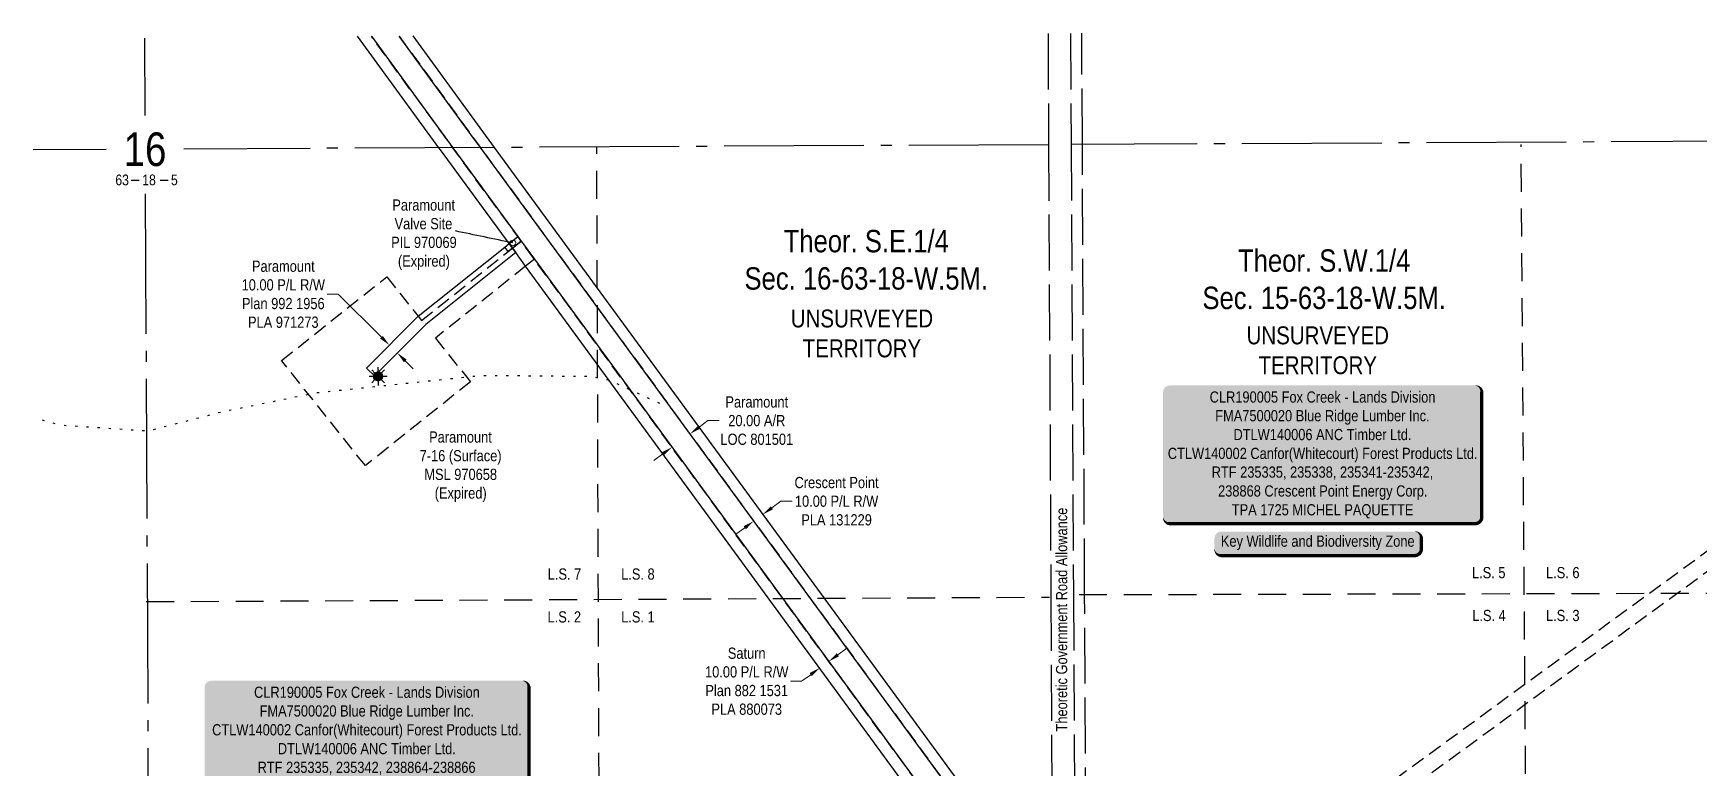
# Model space of a CAD drawing. Extents: x 520921 to 524870, y 6032001 to 6035665.
# Drawn here: x 521930 to 523419, y 6033176 to 6033832 of the extents above; entities that cross this region are included whole.
import ezdxf
from ezdxf.enums import TextEntityAlignment as Align

# ---------------------------------------------------------------- set-up
doc = ezdxf.new("R2010")
doc.units = 0
doc.header["$LTSCALE"] = 5
doc.header["$PDSIZE"] = 0.5
for name, pattern in [('foc-ACCESSROAD', [3.75, 2.5, -1.25]), ('foc-LSD', [8, 5, -3]), ('foc-QUARTERLINE', [33, 25, -3, 2, -3]), ('foc-UNSURVEYED', [12.5, 10, -2.5]), ('foc-WHEELTRACKS', [2, 0.4, -1.6])]:
    doc.linetypes.add(name, pattern=pattern)
doc.layers.get('Defpoints').update_dxf_attribs({"color": 9})
for name, color, linetype in [('10', 1, 'Continuous'), ('9', 3, 'Continuous'), ('AS-WILDLIFE-BLOCK', 131, 'Continuous'), ('C-RW', 13, 'Continuous'), ('C-SYMBOL', 7, 'Continuous'), ('F-AR', 190, 'foc-ACCESSROAD'), ('F-RW', 190, 'Continuous'), ('F-WS', 190, 'foc-ACCESSROAD'), ('F-WS-S', 190, 'Continuous'), ('L-ROAD-T', 7, 'Continuous'), ('L-SECLBL', 7, 'Continuous'), ('L-SECQ', 8, 'foc-QUARTERLINE'), ('L-SECTION-LSD', 7, 'foc-LSD'), ('L-UNS-T', 3, 'Continuous'), ('L-USEC', 7, 'foc-UNSURVEYED'), ('T-WATER-P3', 160, 'foc-WHEELTRACKS')]:
    doc.layers.add(name, color=color, linetype=linetype)
for name, color, linetype, lineweight in [('C-RW-T', 13, 'Continuous', 9), ('F-AR-T', 190, 'Continuous', 9), ('F-RW-T', 190, 'Continuous', 9), ('F-WS-T', 190, 'Continuous', 9)]:
    doc.layers.add(name, color=color, linetype=linetype, lineweight=lineweight)
doc.styles.add('100L', font='ARIALN.TTF', dxfattribs={"height": 11})
doc.styles.add('175L', font='ARIALN.TTF', dxfattribs={"height": 20})
doc.styles.add('80', font='ARIALN.TTF', dxfattribs={"height": 10})
doc.styles.add('80CG', font='ARIALN.TTF', dxfattribs={"height": 10})
doc.styles.add('80L', font='ARIALN.TTF', dxfattribs={"height": 10})
doc.styles.add('SIMPLEX', font='ARIALN.TTF')
doc.dimstyles.new('Compass 5 000', dxfattribs={"dimscale": 5, "dimtxt": 9, "dimasz": 2, "dimexe": 0.2, "dimexo": 0.0625, "dimgap": 0.5, "dimtad": 0, "dimtih": 1, "dimtoh": 1, "dimzin": 0, "dimdsep": 46, "dimtxsty": '80CG', "dimcen": 0.1, "dimse1": 1, "dimse2": 1, "dimclrd": 256, "dimclrt": 256, "dimaunit": 1, "dimadec": 4, "dimazin": 0, "dimtfac": 0.06, "dimtofl": 0, "dimtmove": 0, "dimatfit": 1, "dimfxl": 0.2, "dimtolj": 1, "dimtzin": 0, "dimlwd": -1, "dimarcsym": 0})

# ---------------------------------------------------------------- blocks, each defined once
blk = doc.blocks.new('L-SECLBL')
at = {"layer": '9', "color": 7}
for p, q in [((-5.1, -27.8), (-12.3, -27.8)), ((20.7, -27.8), (13.5, -27.8))]:
    blk.add_line(p, q, dxfattribs=at)
at = {"layer": '10', "color": 2, "style": 'SIMPLEX'}
blk.add_attdef('SEC', text='', height=30, dxfattribs=at).set_placement((0, 0), align=Align.MIDDLE)
at = {"layer": '10', "color": 5, "style": '80L'}
blk.add_attdef('TWP', text='', height=9.5, dxfattribs=at).set_placement((-14.4, -27.4), align=Align.MIDDLE_RIGHT)
blk.add_attdef('RGE', text='', height=9.5, dxfattribs=at).set_placement((3.6, -27.4), align=Align.MIDDLE_CENTER)
blk.add_attdef('MER', text='', height=9.5, dxfattribs=at).set_placement((23.2, -27.4), align=Align.MIDDLE_LEFT)
blk = doc.blocks.new('*D375')
at = {"layer": 'C-RW-T', "transparency": 16777216}
for p, q in [((522590.4, 6033408.5), (522598.4, 6033414.4)), ((522598.4, 6033414.4), (522608.4, 6033414.4)), ((522566.1, 6033390.8), (522558.1, 6033384.9))]:
    blk.add_line(p, q, dxfattribs=at)
for points in [[(522565.2, 6033392.1), (522567.1, 6033389.4), (522574.2, 6033396.7)], [(522589.4, 6033409.8), (522591.3, 6033407.2), (522582.3, 6033402.6)]]:
    blk.add_solid(points, dxfattribs=at)
at = {"layer": 'Defpoints', "color": 0, "transparency": 16777216}
for p in [(522569.3, 6033403.4), (522577.4, 6033409.3), (522582.3, 6033402.6)]:
    blk.add_point(p, dxfattribs=at)
at = {"layer": 'C-RW-T', "transparency": 16777216, "insert": (522648.2, 6033414.4), "char_height": 10, "attachment_point": 5, "style": '80CG'}
blk.add_mtext('\\A1;Crescent Point\\P10.00 P/L R/W^JPLA 131229', dxfattribs=at)
blk = doc.blocks.new('*D379')
at = {"layer": 'Defpoints', "color": 0, "transparency": 16777216}
for p in [(522517.2, 6033474.6), (522519.4, 6033471.6), (522503.2, 6033459.8)]:
    blk.add_point(p, dxfattribs=at)
at = {"layer": 'F-AR-T', "transparency": 16777216}
for p, q in [((522525.3, 6033480.5), (522533.3, 6033486.4)), ((522533.3, 6033486.4), (522543.3, 6033486.4)), ((522493, 6033456.8), (522484.9, 6033450.9))]:
    blk.add_line(p, q, dxfattribs=at)
for points in [[(522524.3, 6033481.8), (522526.3, 6033479.1), (522517.2, 6033474.6)], [(522492, 6033458.2), (522494, 6033455.5), (522501.1, 6033462.7)]]:
    blk.add_solid(points, dxfattribs=at)
at = {"layer": 'F-AR-T', "transparency": 16777216, "insert": (522576.9, 6033486.4), "char_height": 10, "attachment_point": 5, "style": '80CG'}
blk.add_mtext('\\A1;Paramount\\P20.00 A/R\\PLOC 801501', dxfattribs=at)
blk = doc.blocks.new('*D382')
at = {"layer": 'Defpoints', "color": 0, "transparency": 16777216}
for p in [(522245.4, 6033550.7), (522248.6, 6033553.9), (522252.5, 6033543.7)]:
    blk.add_point(p, dxfattribs=at)
at = {"layer": 'F-RW-T', "transparency": 16777216}
for p, q in [((522202.9, 6033599.3), (522192.9, 6033599.3)), ((522241.5, 6033561), (522202.9, 6033599.3)), ((522262.8, 6033539.8), (522269.9, 6033532.8))]:
    blk.add_line(p, q, dxfattribs=at)
for points in [[(522242.7, 6033562.1), (522240.3, 6033559.8), (522248.6, 6033553.9)], [(522264, 6033541), (522261.6, 6033538.6), (522255.7, 6033546.9)]]:
    blk.add_solid(points, dxfattribs=at)
at = {"layer": 'F-RW-T', "transparency": 16777216, "insert": (522153.8, 6033599.3), "char_height": 10, "attachment_point": 5, "style": '80CG'}
blk.add_mtext('\\A1;Paramount\\P10.00 P/L R/W\\PPlan 992 1956\\PPLA 971273', dxfattribs=at)
blk = doc.blocks.new('*D383')
at = {"layer": 'Defpoints', "color": 0, "transparency": 16777216}
for p in [(522633.1, 6033265.4), (522647.5, 6033262.7), (522639.5, 6033256.8)]:
    blk.add_point(p, dxfattribs=at)
at = {"layer": 'F-RW-T', "transparency": 16777216}
for p, q in [((522649.3, 6033277.2), (522657.3, 6033283.1)), ((522617, 6033253.6), (522607, 6033253.6)), ((522625.1, 6033259.5), (522617, 6033253.6))]:
    blk.add_line(p, q, dxfattribs=at)
for points in [[(522648.3, 6033278.6), (522650.3, 6033275.9), (522641.2, 6033271.3)], [(522624.1, 6033260.9), (522626.1, 6033258.2), (522633.1, 6033265.4)]]:
    blk.add_solid(points, dxfattribs=at)
at = {"layer": 'F-RW-T', "transparency": 16777216, "insert": (522567.9, 6033253.6), "char_height": 10, "attachment_point": 5, "style": '80CG'}
blk.add_mtext('\\A1;Saturn\\P10.00 P/L R/W\\PPlan 882 1531\\PPLA 880073', dxfattribs=at)
blk = doc.blocks.new('*U386')
h = blk.add_hatch(color=255)
edge = h.paths.add_edge_path()
edge.add_line((-86.5, -11.5), (86.5, -11.5))
edge.add_arc((86.5, -5.5), 6, 270, 360)
edge.add_line((92.5, -5.5), (92.5, 4))
edge.add_arc((86.5, 4), 6, 0, 90)
edge.add_line((86.5, 10), (-86.5, 10))
edge.add_arc((-86.5, 4), 6, 90, 180)
edge.add_line((-92.5, 4), (-92.5, -5.5))
edge.add_arc((-86.5, -5.5), 6, 180, 270)
at = {"color": 131, "flags": 128}
blk.add_lwpolyline([(-86.5, -11.5, 3, 3, 0), (86.5, -11.5, 3, 3, 0.414214), (92.5, -5.5, 3, 3, 0), (92.5, 4, 3, 0, 0.414214), (86.5, 10, 0, 0, 0), (-86.5, 10, 0, 0, 0.414214), (-92.5, 4, 0, 0, 0), (-92.5, -5.5, 0, 3, 0.414214)], format="xyseb", close=True, dxfattribs=at)
at = {"color": 131, "style": '80'}
blk.add_attdef('ENTER_TEXT_001', (-36, -5), '', height=10, dxfattribs=at)
blk = doc.blocks.new('*U488')
h = blk.add_hatch(color=255)
edge = h.paths.add_edge_path()
edge.add_line((-136.5, -62.5), (136.5, -62.5))
edge.add_arc((136.5, -56.5), 6, 270, 360)
edge.add_line((142.5, -56.5), (142.5, 55))
edge.add_arc((136.5, 55), 6, 0, 90)
edge.add_line((136.5, 61), (-136.5, 61))
edge.add_arc((-136.5, 55), 6, 90, 180)
edge.add_line((-142.5, 55), (-142.5, -56.5))
edge.add_arc((-136.5, -56.5), 6, 180, 270)
at = {"color": 44, "flags": 128}
blk.add_lwpolyline([(-136.5, -62.5, 3, 3, 0), (136.5, -62.5, 3, 3, 0.414214), (142.5, -56.5, 3, 3, 0), (142.5, 55, 3, 0, 0.414214), (136.5, 61, 0, 0, 0), (-136.5, 61, 0, 0, 0.414214), (-142.5, 55, 0, 0, 0), (-142.5, -56.5, 0, 3, 0.414214)], format="xyseb", close=True, dxfattribs=at)
at = {"color": 44, "style": '80'}
blk.add_attdef('ENTER_TEXT_001', (-36, -5), '', height=10, dxfattribs=at)
blk = doc.blocks.new('*U472')
h = blk.add_hatch(color=255)
edge = h.paths.add_edge_path()
edge.add_line((-139, -62.5), (139, -62.5))
edge.add_arc((139, -56.5), 6, 270, 360)
edge.add_line((145, -56.5), (145, 55))
edge.add_arc((139, 55), 6, 0, 90)
edge.add_line((139, 61), (-139, 61))
edge.add_arc((-139, 55), 6, 90, 180)
edge.add_line((-145, 55), (-145, -56.5))
edge.add_arc((-139, -56.5), 6, 180, 270)
at = {"color": 44, "flags": 128}
blk.add_lwpolyline([(-139, -62.5, 3, 3, 0), (139, -62.5, 3, 3, 0.414214), (145, -56.5, 3, 3, 0), (145, 55, 3, 0, 0.414214), (139, 61, 0, 0, 0), (-139, 61, 0, 0, 0.414214), (-145, 55, 0, 0, 0), (-145, -56.5, 0, 3, 0.414214)], format="xyseb", close=True, dxfattribs=at)
at = {"color": 44, "style": '80'}
blk.add_attdef('ENTER_TEXT_001', (-36, -5), '', height=10, dxfattribs=at)
blk = doc.blocks.new('GAS')
h = blk.add_hatch(color=255)
h.dxf.hatch_style = 1
edge = h.paths.add_edge_path()
edge.add_arc((0, 0), 0.9, 0, 360)
for p, q in [((-0.81, 0), (-1.62, 0)), ((-0.57, 0.57), (-1.14, 1.14)), ((0, 0.81), (0, 1.62)), ((0.57, 0.57), (1.14, 1.14)), ((1.62, 0), (0.81, 0)), ((-0.57, -0.57), (-1.14, -1.14)), ((0, -0.81), (0, -1.62)), ((1.14, -1.14), (0.57, -0.57))]:
    blk.add_line(p, q)
blk.add_circle((0, 0), 0.8)

msp = doc.modelspace()

# ---------------------------------------------------------------- linework, layer by layer
at = {"layer": 'C-RW', "flags": 128}
for points in [[(522989.388, 6032829.593), (522931.162, 6032909.125), (522909.162, 6032939.176), (522892.664, 6032961.714), (522883.801, 6032973.82), (522871.589, 6032990.502), (522857.868, 6033009.243), (522849.007, 6033021.346), (522841.219, 6033031.984), (522840.146, 6033033.449), (522822.423, 6033057.653), (522329.939, 6033730.352), (522321.384, 6033742.045), (522257.265, 6033829.953)], [(522269.599, 6033830.015), (522329.459, 6033747.946), (522342.289, 6033730.414), (522841.132, 6033049.035), (522871.503, 6033007.552), (522891.878, 6032979.72), (522900.74, 6032967.615), (522921.514, 6032939.238), (522943.514, 6032909.187), (523001.74, 6032829.656)]]:
    msp.add_lwpolyline(points, dxfattribs=at)
at = {"layer": 'F-AR', "flags": 128}
for points in [[(522964.686, 6032829.469), (522906.46, 6032909.004), (522884.459, 6032939.055), (522882.632, 6032941.555), (522879.825, 6032945.387), (522876.727, 6032949.616), (522875.69, 6032951.033), (522871.763, 6032956.397), (522867.869, 6032961.715), (522841.725, 6032997.425), (522841.392, 6032997.88), (522832.863, 6033009.527), (522378.18, 6033630.598), (522366.353, 6033646.752), (522363.396, 6033650.791), (522305.237, 6033730.229), (522232.591, 6033829.829)], [(522257.265, 6033829.953), (522321.384, 6033742.045), (522329.938, 6033730.352), (522822.423, 6033057.653), (522840.146, 6033033.449), (522841.219, 6033031.984), (522849.007, 6033021.346), (522857.868, 6033009.243), (522871.59, 6032990.501), (522883.801, 6032973.82), (522891.878, 6032979.72), (523665.931, 6033545.254), (523765.499, 6033617.997)], [(523765.596, 6033599.613), (523666.027, 6033526.855), (522900.74, 6032967.615), (522892.664, 6032961.714), (522909.162, 6032939.176), (522931.162, 6032909.125), (522989.388, 6032829.593)]]:
    msp.add_lwpolyline(points, dxfattribs=at)
at = {"layer": 'F-RW', "flags": 128}
msp.add_lwpolyline([(522232.591, 6033829.829), (522305.237, 6033730.229), (522363.396, 6033650.791), (522366.353, 6033646.752), (522378.18, 6033630.598), (522832.863, 6033009.527), (522841.392, 6032997.877), (522841.724, 6032997.424), (522867.869, 6032961.715), (522871.763, 6032956.398), (522875.69, 6032951.033), (522876.727, 6032949.616), (522879.825, 6032945.387), (522882.633, 6032941.558), (522884.46, 6032939.054), (522906.46, 6032909.003), (522964.686, 6032829.469)], dxfattribs=at)
at = {"layer": 'F-RW'}
msp.add_lwpolyline([(522281.06, 6033572.387), (522235.279, 6033526.344), (522228.193, 6033533.389), (522274.29, 6033579.75), (522351.653, 6033641.432), (522355.573, 6033644.556), (522358.53, 6033640.517), (522361.481, 6033636.486), (522281.06, 6033572.387)], close=True, dxfattribs=at)
at = {"layer": 'F-WS'}
for points in [[(522358.53, 6033640.517), (522354.61, 6033637.393), (522351.653, 6033641.432), (522355.573, 6033644.556), (522363.396, 6033650.791), (522366.353, 6033646.752), (522358.53, 6033640.517)], [(522370.357, 6033624.361), (522289.816, 6033560.166), (522320.988, 6033521.055), (522227.125, 6033446.242), (522152.31, 6033540.105), (522246.174, 6033614.919), (522274.29, 6033579.75), (522277.347, 6033575.81), (522354.61, 6033637.393), (522358.53, 6033640.517), (522366.353, 6033646.752), (522378.18, 6033630.598), (522370.357, 6033624.361)]]:
    msp.add_lwpolyline(points, close=True, dxfattribs=at)
at = {"layer": 'L-SECQ'}
for p, q in [((522029.759, 6033828.198), (522030.099, 6033758.848)), ((521995.598, 6033728.69), (521930.416, 6033728.363)), ((522837.658, 6033732.915), (522064.844, 6033729.037)), ((523630.277, 6033736.898), (522857.764, 6033733.017)), ((522030.442, 6033688.885), (522034.188, 6032924.732))]:
    msp.add_line(p, q, dxfattribs=at)
at = {"layer": 'L-SECTION-LSD', "flags": 128}
for points in [[(522436.769, 6032924.648), (522433.952, 6033730.889)], [(523265.498, 6032930.916), (523259.922, 6033733.04)], [(522031.253, 6033324.752), (522838.328, 6033328.793)], [(522864.834, 6033330.978), (523665.509, 6033332.936)]]:
    msp.add_lwpolyline(points, dxfattribs=at)
at = {"layer": 'L-USEC'}
for p, q in [((522837.153, 6033832.255), (522837.658, 6033732.915)), ((522857.259, 6033832.356), (522857.764, 6033733.017)), ((522867.817, 6033733.066), (522867.312, 6033832.406)), ((522837.658, 6033732.915), (522839.701, 6033330.845)), ((522857.764, 6033733.017), (522859.808, 6033330.947)), ((522869.859, 6033330.998), (522867.817, 6033733.066)), ((522839.701, 6033330.845), (522841.694, 6032938.841)), ((522859.808, 6033330.947), (522861.8, 6032938.943)), ((522871.851, 6032938.992), (522869.859, 6033330.998))]:
    msp.add_line(p, q, dxfattribs=at)
at = {"layer": 'T-WATER-P3', "flags": 128}
msp.add_lwpolyline([(522490.21, 6033501.809), (522445.746, 6033522.232), (522428.889, 6033525.666), (522348.438, 6033526.55), (522328.563, 6033526.335), (522183.02, 6033511.108), (522097.87, 6033493.823), (522032.835, 6033477.053), (521955.464, 6033482.185), (521931.557, 6033488.749)], dxfattribs=at)

# ---------------------------------------------------------------- block references
ref = msp.add_blockref('*U488', (523082.339, 6033456.864), dxfattribs=dict(xscale=0.99948414, yscale=0.99948414, zscale=0.99948414))
ref.add_attrib('ENTER_TEXT_001', 'CLR190005 Fox Creek - Lands Division', (522981.6, 6033502.536), dxfattribs={"color": 44, "height": 9.99484, "style": '80'})
ref.add_attrib('ENTER_TEXT_002', 'FMA7500020 Blue Ridge Lumber Inc.', (522986.556, 6033485.837), dxfattribs={"color": 44, "height": 9.99484, "style": '80'})
ref.add_attrib('ENTER_TEXT_003', 'DTLW140006 ANC Timber Ltd.', (523002.861, 6033469.002), dxfattribs={"color": 44, "height": 9.99484, "style": '80'})
ref.add_attrib('ENTER_TEXT_004', 'CTLW140002 Canfor(Whitecourt) Forest Products Ltd.', (522944.143, 6033452.167), dxfattribs={"color": 44, "height": 9.99484, "style": '80'})
ref.add_attrib('ENTER_TEXT_005', 'RTF 235335, 235338, 235341-235342,', (522983.403, 6033435.468), dxfattribs={"color": 44, "height": 9.99484, "style": '80'})
ref.add_attrib('ENTER_TEXT_006', '238868 Crescent Point Energy Corp.', (522989.106, 6033418.632), dxfattribs={"color": 44, "height": 9.99484, "style": '80'})
ref.add_attrib('ENTER_TEXT_007', 'TPA 1725 MICHEL PAQUETTE', (523001.378, 6033401.797), dxfattribs={"color": 44, "height": 9.99484, "style": '80'})
ref = msp.add_blockref('*U472', (522228.403, 6033193.14), dxfattribs=dict(xscale=0.99948414, yscale=0.99948414, zscale=0.99948414))
ref.add_attrib('ENTER_TEXT_001', 'CLR190005 Fox Creek - Lands Division', (522127.664, 6033238.812), dxfattribs={"color": 44, "height": 9.99484, "style": '80'})
ref.add_attrib('ENTER_TEXT_002', 'FMA7500020 Blue Ridge Lumber Inc.', (522132.62, 6033222.113), dxfattribs={"color": 44, "height": 9.99484, "style": '80'})
ref.add_attrib('ENTER_TEXT_003', 'CTLW140002 Canfor(Whitecourt) Forest Products Ltd.', (522090.207, 6033205.277), dxfattribs={"color": 44, "height": 9.99484, "style": '80'})
ref.add_attrib('ENTER_TEXT_004', 'DTLW140006 ANC Timber Ltd.', (522148.925, 6033188.442), dxfattribs={"color": 44, "height": 9.99484, "style": '80'})
ref.add_attrib('ENTER_TEXT_005', 'RTF 235335, 235342, 238864-238866', (522130.83, 6033171.743), dxfattribs={"color": 44, "height": 9.99484, "style": '80'})
ref.add_attrib('ENTER_TEXT_006', '& 238868 Crescent Point Energy Corp.', (522129.671, 6033154.908), dxfattribs={"color": 44, "height": 9.99484, "style": '80'})
ref.add_attrib('ENTER_TEXT_007', 'TPA 1725 MICHEL PAQUETTE', (522147.442, 6033138.073), dxfattribs={"color": 44, "height": 9.99484, "style": '80'})
at = {"layer": 'AS-WILDLIFE-BLOCK'}
ref = msp.add_blockref('*U386', (523078.337, 6033377.38), dxfattribs=dict(at, xscale=0.99948414, yscale=0.99948414, zscale=0.99948414))
ref.add_attrib('ENTER_TEXT_001', 'Key Wildlife and Biodiversity Zone', (522991.608, 6033373.766), dxfattribs={"layer": '0', "color": 131, "height": 9.99484, "style": '80'})
at = {"layer": 'F-WS-S', "color": 6, "xscale": 5.000000000000009, "yscale": 5.000000000000009, "zscale": 5.000000000000009}
msp.add_blockref('GAS', (522238.513, 6033525.967), dxfattribs=at)
at = {"layer": 'L-SECLBL', "color": 6}
msp.add_blockref('L-SECLBL', (522030.246, 6033728.863), dxfattribs=at).add_auto_attribs({'SEC': '16', 'TWP': '63', 'RGE': '18', 'MER': '5'})

# ---------------------------------------------------------------- texts
at = {"layer": 'C-SYMBOL', "color": 3, "char_height": 19.98968, "attachment_point": 2, "style": '175L'}
for s, insert, width in [('Theor. S.E.1/4 \\PSec. 16-63-18-W.5M.', (522674.702, 6033656.78), 373.53559), ('Theor. S.W.1/4 \\PSec. 15-63-18-W.5M.', (523083.918, 6033639.392), 215.87303)]:
    msp.add_mtext(s, dxfattribs=dict(at, insert=insert, width=width))
at = {"layer": 'F-AR-T', "insert": (522269.207, 6033476.789), "char_height": 10, "attachment_point": 1, "style": '80L'}
msp.add_mtext_dynamic_manual_height_columns('\\pi14.89129;Paramount\\P\\pi6.43631;7-16 (Surface)\\P\\pi10.63822;MSL 970658\\P\\pi19.8947;(Expired)', width=84.87125, gutter_width=50, heights=[0], dxfattribs=at)
at = {"layer": 'F-WS-T', "insert": (522243.468, 6033684.016), "char_height": 10, "attachment_point": 1, "style": '80L'}
msp.add_mtext_dynamic_manual_height_columns('\\pi7.75363;Paramount\\P\\pi9.78296;Valve Site\\P\\pi6.69292;PIL 970069\\P\\pi12.75704;(Expired)', width=70.59593, gutter_width=50, heights=[0], dxfattribs=at)
at = {"layer": 'L-ROAD-T', "style": '80L'}
msp.add_text('Theoretic Government Road Allowance', height=10, rotation=90, dxfattribs=at).set_placement((522849.256, 6033308.705), align=Align.MIDDLE_CENTER)
at = {"layer": 'L-UNS-T', "color": 3, "char_height": 16, "attachment_point": 5, "style": '80L'}
for insert in [(522670.863, 6033564.217), (523078.18, 6033549.156)]:
    msp.add_mtext_dynamic_manual_height_columns('UNSURVEYED TERRITORY', width=126.41375, gutter_width=47.5, heights=[0], dxfattribs=dict(at, insert=insert))

# ---------------------------------------------------------------- dimensions: what is measured, and where the dimension line sits
at = {"layer": 'C-RW-T'}
dim = msp.add_aligned_dim(p1=(522569.304, 6033403.395), p2=(522577.376, 6033409.305), distance=-8.313, text='Crescent Point\\P10.00 P/L R/W^JPLA 131229', dimstyle='Compass 5 000', dxfattribs=at)
dim.commit()
dim.dimension.update_dxf_attribs({"geometry": '*D375', "text_midpoint": (522648.185, 6033414.411)})
at = {"layer": 'F-AR-T'}
dim = msp.add_aligned_dim(p1=(522503.244, 6033459.768), p2=(522519.383, 6033471.583), distance=3.69, text='Paramount\\P20.00 A/R\\PLOC 801501', dimstyle='Compass 5 000', dxfattribs=at)
dim.commit()
dim.dimension.update_dxf_attribs({"geometry": '*D379', "text_midpoint": (522576.854, 6033486.375)})
at = {"layer": 'F-RW-T'}
dim = msp.add_linear_dim(base=(522248.601, 6033553.914), p1=(522252.501, 6033543.664), p2=(522245.415, 6033550.71), angle=135.163695, text='Paramount\\P10.00 P/L R/W\\PPlan 992 1956\\PPLA 971273', dimstyle='Compass 5 000', dxfattribs=at)
dim.commit()
dim.dimension.update_dxf_attribs({"geometry": '*D382', "text_midpoint": (522153.837, 6033599.332), "dimtype": 161})
dim = msp.add_aligned_dim(p1=(522647.519, 6033262.697), p2=(522639.455, 6033256.793), distance=-10.698, text='Saturn\\P10.00 P/L R/W\\PPlan 882 1531\\PPLA 880073', dimstyle='Compass 5 000', dxfattribs=at)
dim.commit()
dim.dimension.update_dxf_attribs({"geometry": '*D383', "text_midpoint": (522567.911, 6033253.611)})

# ---------------------------------------------------------------- leaders
at = {"layer": 'F-WS-T', "path_type": 1}
msp.add_leader([(522358.949, 6033645.156), (522307.543, 6033655.887)], dimstyle='Compass 5 000', override={"dimasz": 1, "dimgap": 0.5, "dimtad": 0, "dimldrblk": 'DotBlank'}, dxfattribs=at)

# ---------------------------------------------------------------- next in the draw order: texts
at = {"layer": 'L-SECTION-LSD', "attachment_point": 1, "style": '100L', "bg_fill": 3, "box_fill_scale": 1.5, "bg_fill_color": 256, "bg_fill_transparency": 0}
for s, width, insert, char_height in [('\\pi2.30493;L.S. 7', 30.86454, (522387.807, 6033354.366), 9.99484), ('L.S. 8', 30.38546, (522455.732, 6033354.366), 9.9948), ('\\pi1.75767;L.S. 5', 30.38546, (523214.245, 6033355.646), 9.99484), ('L.S. 6', 30.46741, (523282.169, 6033355.646), 9.9948), ('\\pi1.98498;L.S. 4', 30.52414, (523214.245, 6033317.381), 9.99484), ('L.S. 3', 30.36024, (523282.169, 6033317.381), 9.9948), ('\\pi2.13936;L.S. 2', 30.63761, (522387.807, 6033316.101), 9.99484), ('L.S. 1', 29.97572, (522455.732, 6033316.101), 9.9948)]:
    msp.add_mtext_dynamic_manual_height_columns(s, width=width, gutter_width=54.972, heights=[0], dxfattribs=dict(at, insert=insert, char_height=char_height))

# ---------------------------------------------------------------- next in the draw order: linework, layer by layer
at = {"layer": 'F-RW', "flags": 128}
msp.add_lwpolyline([(522952.343, 6032829.407), (522894.116, 6032908.942), (522872.299, 6032938.995), (522871.847, 6032939.701), (522868.599, 6032943.861), (522867.528, 6032945.259), (522859.71, 6032955.939), (522841.478, 6032980.841), (522833.661, 6032991.521), (522824.8, 6033003.624), (522782.895, 6033060.863), (522370.357, 6033624.361), (522361.481, 6033636.486), (522358.53, 6033640.517), (522355.573, 6033644.556), (522294.353, 6033728.179), (522292.898, 6033730.168), (522220.255, 6033829.767)], dxfattribs=at)

doc.saveas('drawing.dxf')
